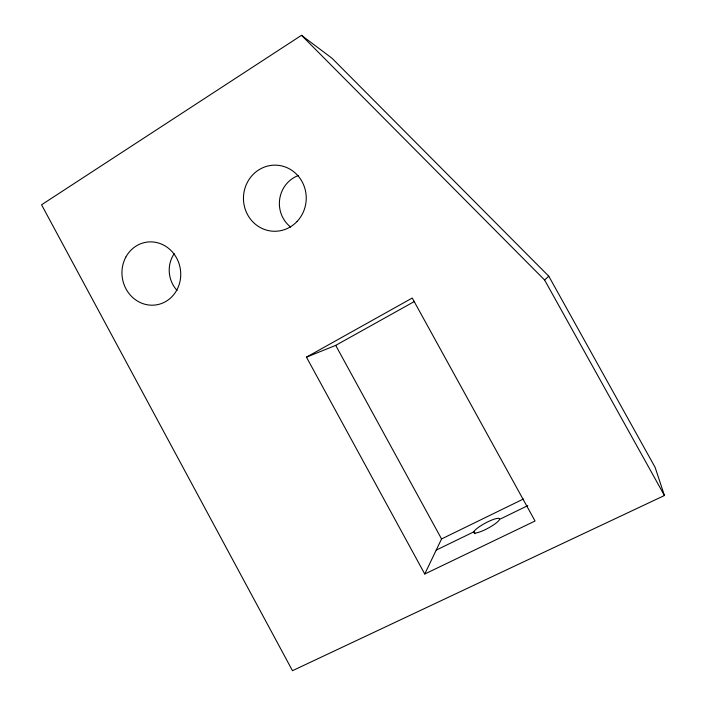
<?xml version="1.0" encoding="UTF-8"?>
<svg xmlns="http://www.w3.org/2000/svg" width="706" height="706" viewBox="0 0 706 706"><rect width="100%" height="100%" fill="white"/><g stroke="black" fill="none" stroke-linecap="round" stroke-linejoin="round"><path stroke-width="1.06" d="M424.756 574.013L535.042 521.019L412.242 298.029L306.457 357.157L424.756 574.013L441.55 538.952L523.411 499.01M664.443 495.515L544.608 280.008L548.783 276.214L332.023 58.254L301.515 35.3L41.557 204.784L292.478 670.7L664.443 495.515L655.115 467.354L548.783 276.214M306.457 357.157L335.703 345.375L414.413 301.48M436.202 550.124L473.911 531.812L474.953 533.71M499.495 519.395A14.535 2.886 -28.3 0 0 481.28 525.458A14.535 2.886 -28.3 0 0 479.277 532.121A14.535 2.886 -28.3 0 0 499.495 519.395L527.806 505.646M301.515 35.3L544.608 280.008M335.703 345.375L441.55 538.952M290.669 227.058A29.52 28.249 -86.2 0 1 279.7 199.03A29.52 28.249 -86.2 0 1 298.241 175.573M177.082 290.466A28.443 26.599 81.3 0 1 174.223 253.675M297.155 221.384A33.067 31.391 -87.9 0 0 282.832 166.201A33.067 31.391 -87.9 0 0 244.567 207.043A33.067 31.391 -87.9 0 0 297.155 221.384M125.836 257.116A31.726 29.334 80.7 0 0 151.455 305.195A31.726 29.334 80.7 0 0 176.756 258.299A31.726 29.334 80.7 0 0 125.836 257.116"/></g></svg>
